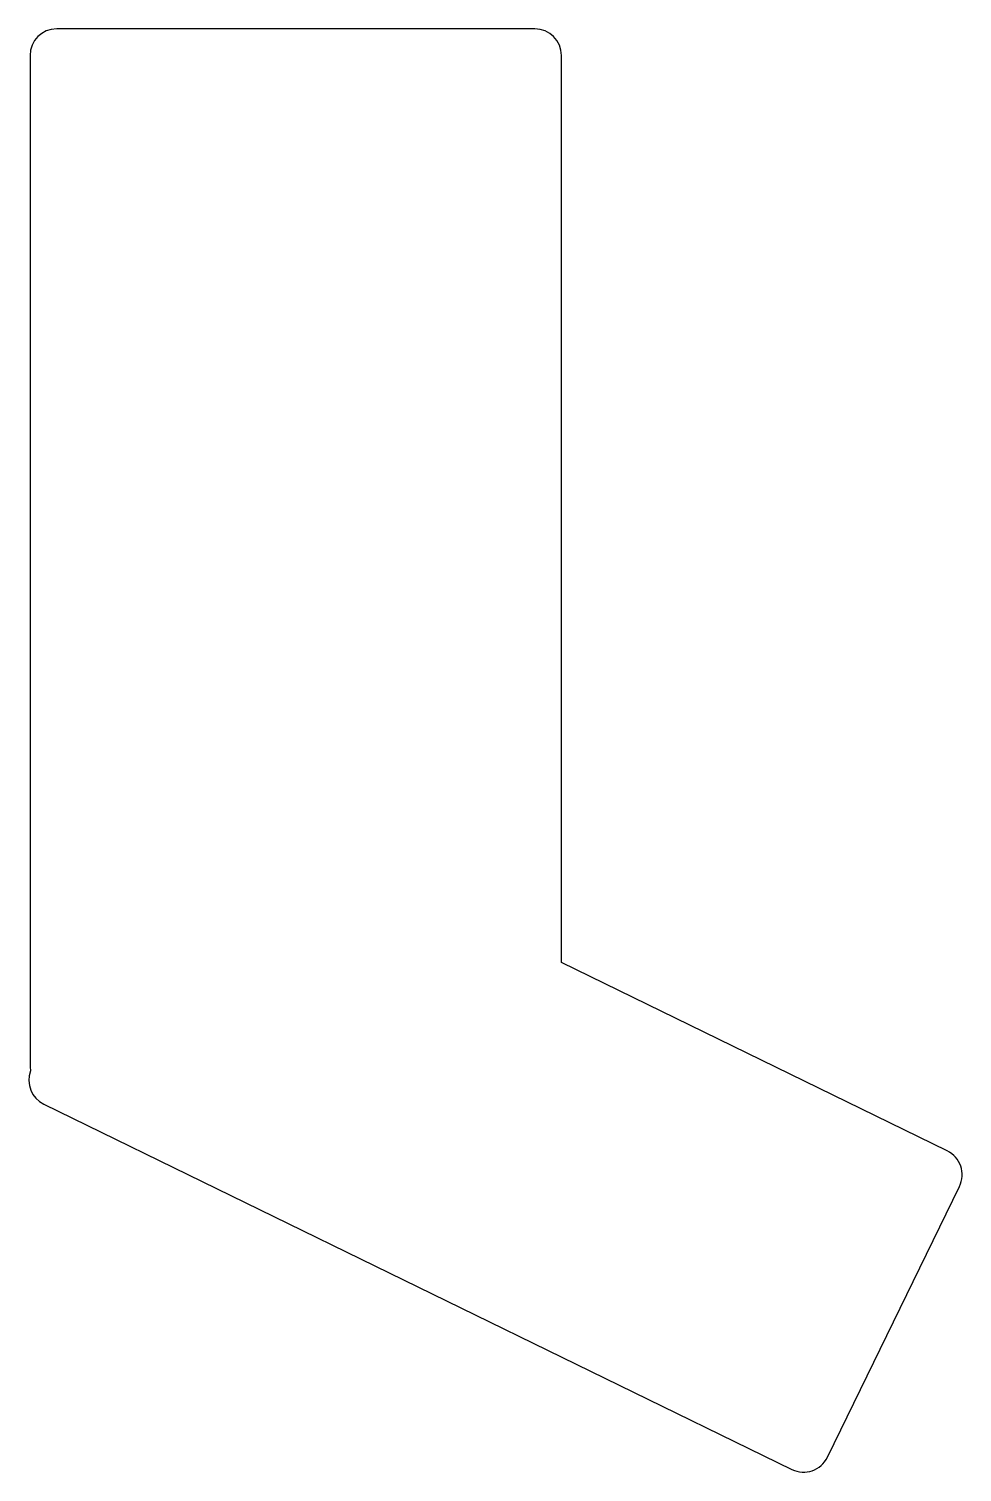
# Model space of a CAD drawing. Header units: millimetres. Extents: x 126.4 to 179, y -8.6 to 72.8.
import ezdxf

# ---------------------------------------------------------------- set-up
doc = ezdxf.new("R2010")
doc.units = ezdxf.units.MM

msp = doc.modelspace()

# ---------------------------------------------------------------- linework, layer by layer
for p, q in [((154.925, 72.831), (127.925, 72.831)), ((126.425, 71.331), (126.425, 14.331)), ((156.425, 20.152), (156.425, 71.331)), ((178.207, 9.528), (156.425, 20.152)), ((127.196, 12.156), (169.44, -8.448)), ((171.445, -7.757), (178.898, 7.522))]:
    msp.add_line(p, q)
for centre, start, end in [((127.925, 71.331), 90, 180), ((154.925, 71.331), 0, 90), ((127.854, 13.504), 159.02488, 244), ((127.925, 14.331), 180, 191.14083), ((177.549, 8.18), 334, 64), ((170.097, -7.099), 244, 334)]:
    msp.add_arc(centre, 1.5, start, end)

doc.saveas('drawing.dxf')
